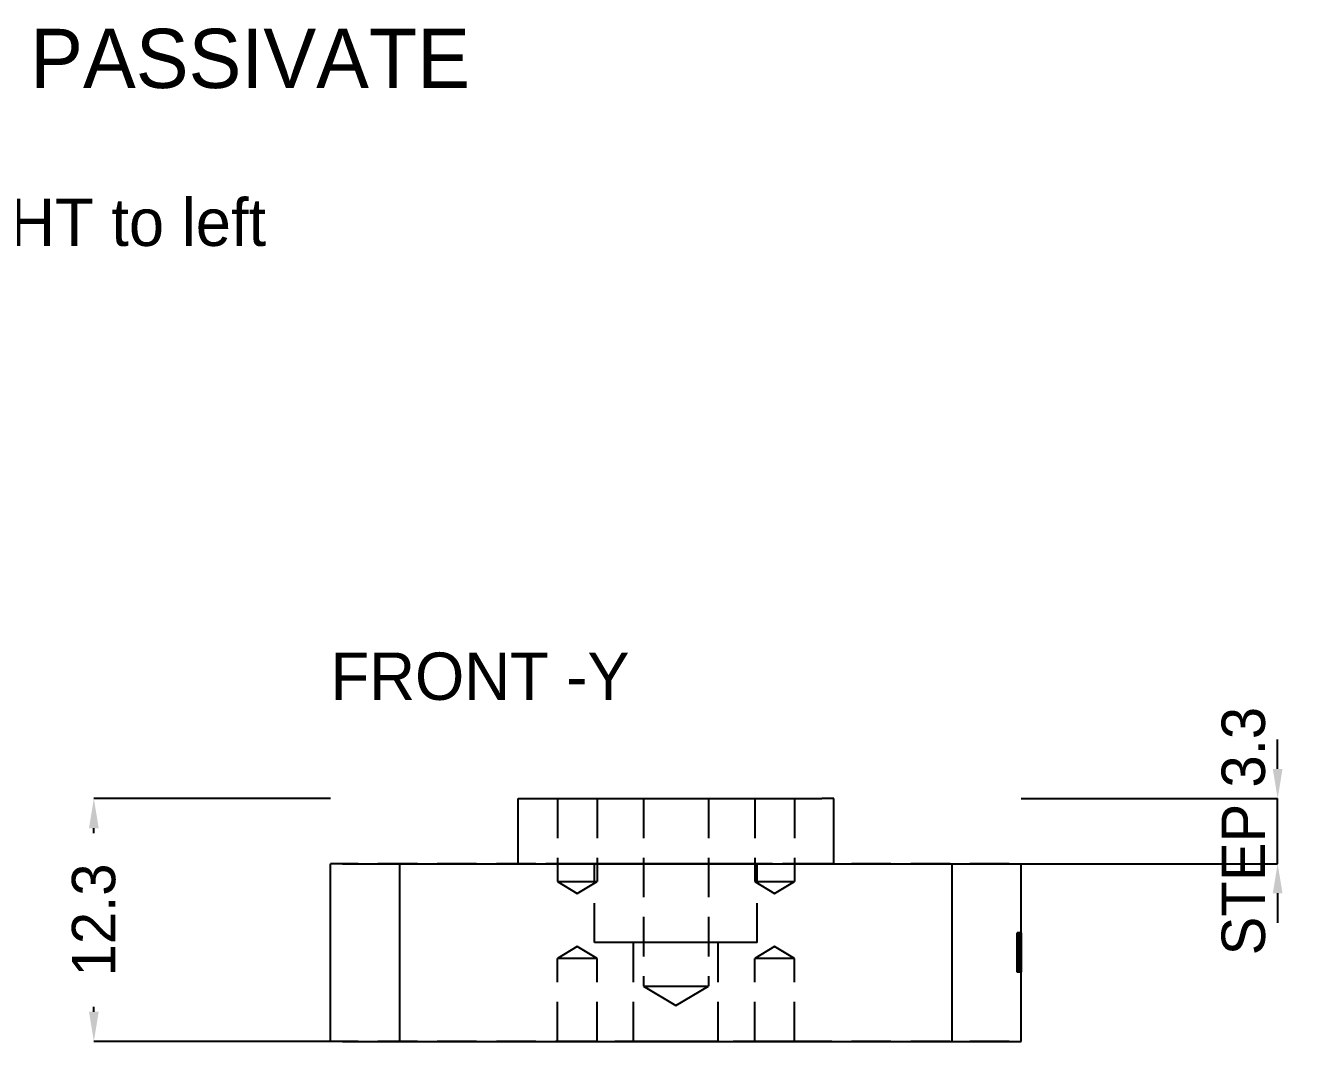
# Model space of a CAD drawing. Header units: millimetres. Extents: x -108 to 171, y -144 to 94.
# Drawn here: x -33 to 32.1, y 42.5 to 94 of the extents above; entities that cross this region are included whole.
import ezdxf

# ---------------------------------------------------------------- set-up
doc = ezdxf.new("R2010")
doc.units = ezdxf.units.MM
doc.linetypes.add('ZZHIDDEN', pattern=[3, 2, -1])
for name, color, linetype in [('DIMENSIONS', 3, 'CONTINUOUS'), ('HIDDEN', 8, 'ZZHIDDEN'), ('NOTES', 7, 'CONTINUOUS'), ('VISIBLE', 7, 'CONTINUOUS')]:
    doc.layers.add(name, color=color, linetype=linetype)
doc.dimstyles.get("Standard").update_dxf_attribs({"dimtxt": 2.5, "dimasz": 2.5, "dimexe": 1.25, "dimexo": 0.625, "dimtad": 1, "dimcen": 2.5, "dimazin": 3, "dimtfac": 1, "dimtmove": 0, "dimatfit": 3})

# ---------------------------------------------------------------- blocks, each defined once
blk = doc.blocks.new('_CLOSEDFILLED')
at = {"color": 0, "linetype": 'BYBLOCK'}
blk.add_solid([(-1, 0.164), (0, 0), (-1, -0.164)], dxfattribs=at)
blk = doc.blocks.new('*D3')
for p, q in [((-17.5, 54.8), (-29.5, 54.8)), ((-29.5, 53.05), (-29.5, 53.3)), ((-29.5, 44), (-29.5, 44.25)), ((-17.5, 42.5), (-29.5, 42.5))]:
    blk.add_line(p, q)
at = {"layer": 'Defpoints'}
for p in [(-17.5, 54.8), (-29.5, 42.5), (-17.5, 42.5)]:
    blk.add_point(p, dxfattribs=at)
at = {"layer": 'DIMENSIONS', "xscale": 1.5, "yscale": 1.5}
for p, rotation in [((-29.5, 54.8), 90), ((-29.5, 42.5), 270)]:
    blk.add_blockref('_CLOSEDFILLED', p, dxfattribs=dict(at, rotation=rotation))
at = {"layer": 'DIMENSIONS', "insert": (-29.5, 48.65), "char_height": 2.2, "attachment_point": 5, "rotation": 90}
blk.add_mtext('12.3', dxfattribs=at)
blk = doc.blocks.new('*D5')
for p, q in [((30.5, 56.3), (30.5, 57.8)), ((17.5, 54.8), (30.5, 54.8)), ((30.5, 51.5), (30.5, 54.8)), ((17.5, 51.5), (30.5, 51.5)), ((30.5, 50), (30.5, 48.5))]:
    blk.add_line(p, q)
at = {"layer": 'Defpoints'}
for p in [(17.5, 54.8), (17.5, 51.5), (30.5, 51.5)]:
    blk.add_point(p, dxfattribs=at)
at = {"layer": 'DIMENSIONS', "xscale": 1.5, "yscale": 1.5}
for p, rotation in [((30.5, 54.8), 270), ((30.5, 51.5), 90)]:
    blk.add_blockref('_CLOSEDFILLED', p, dxfattribs=dict(at, rotation=rotation))
at = {"layer": 'DIMENSIONS', "insert": (28.775, 53.15), "char_height": 2.2, "attachment_point": 5, "rotation": 90}
blk.add_mtext('STEP 3.3', dxfattribs=at)

msp = doc.modelspace()

# ---------------------------------------------------------------- linework, layer by layer
at = {"layer": 'HIDDEN'}
for p, q in [((-6.005, 54.8), (-6.005, 50.6)), ((-3.995, 54.8), (-3.995, 50.6)), ((-1.65, 54.8), (-1.65, 45.3)), ((1.65, 54.8), (1.65, 45.3)), ((3.995, 54.8), (3.995, 50.6)), ((6.005, 54.8), (6.005, 50.6)), ((16.9, 51.5), (-16.9, 51.5)), ((7.4, 51.5), (-7.4, 51.5)), ((-4.125, 47.5), (-4.125, 51.5)), ((4.125, 47.5), (4.125, 51.5)), ((-6.005, 50.6), (-5, 49.996)), ((-5, 49.996), (-3.995, 50.6)), ((3.995, 50.6), (5, 49.996)), ((5, 49.996), (6.005, 50.6)), ((-2.15, 42.5), (-2.15, 47.5)), ((2.15, 42.5), (2.15, 47.5)), ((17.3, 47.93586), (17.3, 48)), ((17.5, 48), (17.3, 48)), ((17.3, 47.99194), (17.3, 48)), ((17.3, 48), (17.3, 47.96251)), ((17.3, 47.93297), (17.3, 48)), ((17.3, 48), (17.3, 47.98854)), ((17.3, 47.96778), (17.3, 47.99194)), ((17.5, 47.99194), (17.3, 47.99194)), ((17.5, 47.98854), (17.3, 47.98854)), ((17.3, 47.98854), (17.3, 47.95414)), ((17.3, 47.9278), (17.3, 47.96778)), ((17.5, 47.96778), (17.3, 47.96778)), ((17.3, 46.0376), (17.3, 47.9653)), ((17.5, 47.9653), (17.3, 47.9653)), ((17.3, 47.9653), (17.3, 46.65358)), ((17.3, 47.9653), (17.3, 47.93431)), ((17.3, 47.9653), (17.3, 47.9307)), ((17.3, 46.9969), (17.3, 47.9653)), ((17.3, 47.9653), (17.3, 47.74551)), ((17.5, 47.96251), (17.3, 47.96251)), ((17.3, 47.96251), (17.3, 47.85003)), ((17.5, 47.95414), (17.3, 47.95414)), ((17.3, 47.95414), (17.3, 47.89682)), ((17.3, 47.74344), (17.3, 47.93586)), ((17.5, 47.93586), (17.3, 47.93586)), ((17.5, 47.93431), (17.3, 47.93431)), ((17.3, 47.93431), (17.3, 47.84136)), ((17.3, 47.73187), (17.3, 47.93297)), ((17.5, 47.93297), (17.3, 47.93297)), ((17.5, 47.9307), (17.3, 47.9307)), ((17.3, 47.9307), (17.3, 47.8269)), ((17.3, 47.87234), (17.3, 47.9278)), ((17.5, 47.9278), (17.3, 47.9278)), ((17.5, 47.89682), (17.3, 47.89682)), ((17.3, 47.89682), (17.3, 47.81657)), ((17.3, 47.60876), (17.3, 47.87234)), ((17.5, 47.87234), (17.3, 47.87234)), ((17.5, 47.85003), (17.3, 47.85003)), ((17.3, 47.85003), (17.3, 47.67527)), ((17.5, 47.84136), (17.3, 47.84136)), ((17.3, 47.84136), (17.3, 47.69128)), ((17.5, 47.8269), (17.3, 47.8269)), ((17.3, 47.8269), (17.3, 47.65369)), ((17.5, 47.81657), (17.3, 47.81657)), ((17.3, 47.81657), (17.3, 47.54183)), ((17.3, 47.74385), (17.3, 47.79343)), ((17.5, 47.79343), (17.3, 47.79343)), ((17.5, 47.78558), (17.3, 47.78558)), ((17.3, 47.78558), (17.3, 47.73508)), ((17.3, 47.7704), (17.3, 47.78558)), ((17.3, 47.75635), (17.3, 47.78062)), ((17.5, 47.78062), (17.3, 47.78062)), ((17.3, 47.78062), (17.3, 47.76999)), ((17.3, 47.72485), (17.3, 47.7704)), ((17.5, 47.7704), (17.3, 47.7704)), ((17.5, 47.76999), (17.3, 47.76999)), ((17.3, 47.76999), (17.3, 47.73807)), ((17.3, 47.68354), (17.3, 47.75635)), ((17.5, 47.75635), (17.3, 47.75635)), ((17.3, 47.7328), (17.3, 47.75088)), ((17.3, 47.75088), (17.3, 47.17001)), ((17.3, 47.72939), (17.3, 47.75088)), ((17.3, 47.75088), (17.3, 47.06672)), ((17.5, 47.75088), (17.3, 47.75088)), ((17.5, 47.74551), (17.3, 47.74551)), ((17.3, 47.74551), (17.3, 47.27329)), ((17.3, 47.59512), (17.3, 47.74385)), ((17.5, 47.74385), (17.3, 47.74385)), ((17.3, 47.42935), (17.3, 47.74344)), ((17.5, 47.74344), (17.3, 47.74344)), ((17.5, 47.73807), (17.3, 47.73807)), ((17.3, 47.73807), (17.3, 47.68447)), ((17.5, 47.73508), (17.3, 47.73508)), ((17.3, 47.73508), (17.3, 47.58356)), ((17.3, 47.67858), (17.3, 47.7328)), ((17.5, 47.7328), (17.3, 47.7328)), ((17.3, 47.41489), (17.3, 47.73187)), ((17.5, 47.73187), (17.3, 47.73187)), ((17.3, 46.0376), (17.3, 47.73022)), ((17.5, 47.73022), (17.3, 47.73022)), ((17.3, 47.73022), (17.3, 46.40818)), ((17.3, 47.66495), (17.3, 47.72939)), ((17.5, 47.72939), (17.3, 47.72939)), ((17.3, 47.64894), (17.3, 47.72485)), ((17.5, 47.72485), (17.3, 47.72485)), ((17.5, 47.69128), (17.3, 47.69128)), ((17.3, 47.69128), (17.3, 47.48895)), ((17.5, 47.68447), (17.3, 47.68447)), ((17.3, 47.68447), (17.3, 47.60876)), ((17.3, 47.57261), (17.3, 47.68354)), ((17.5, 47.68354), (17.3, 47.68354)), ((17.3, 47.5879), (17.3, 47.67858)), ((17.5, 47.67858), (17.3, 47.67858)), ((17.5, 47.67527), (17.3, 47.67527)), ((17.3, 47.67527), (17.3, 47.45011)), ((17.3, 47.55825), (17.3, 47.66495)), ((17.5, 47.66495), (17.3, 47.66495)), ((17.5, 47.65369), (17.3, 47.65369)), ((17.3, 47.65369), (17.3, 47.41004)), ((17.3, 47.54183), (17.3, 47.64894)), ((17.5, 47.64894), (17.3, 47.64894)), ((17.5, 47.60876), (17.3, 47.60876)), ((17.3, 47.59512), (17.3, 47.34724)), ((17.5, 47.59512), (17.3, 47.59512)), ((17.3, 47.46044), (17.3, 47.5879)), ((17.5, 47.5879), (17.3, 47.5879)), ((17.5, 47.58356), (17.3, 47.58356)), ((17.3, 47.58356), (17.3, 47.3365)), ((17.3, 47.43317), (17.3, 47.57261)), ((17.5, 47.57261), (17.3, 47.57261)), ((17.3, 47.41004), (17.3, 47.55825)), ((17.5, 47.55825), (17.3, 47.55825)), ((17.5, 47.54183), (17.3, 47.54183)), ((17.5, 47.48895), (17.3, 47.48895)), ((17.3, 47.48895), (17.3, 47.32989)), ((17.3, 47.33216), (17.3, 47.46044)), ((17.5, 47.46044), (17.3, 47.46044)), ((17.5, 47.93586), (17.5, 48)), ((17.5, 47.96251), (17.5, 48)), ((17.5, 48), (17.5, 47.99194)), ((17.5, 47.98854), (17.5, 48)), ((17.5, 48), (17.5, 47.93297)), ((17.5, 47.99194), (17.5, 47.96778)), ((17.5, 47.95414), (17.5, 47.98854)), ((17.5, 47.96778), (17.5, 47.9278)), ((17.5, 46.0376), (17.5, 47.9653)), ((17.5, 47.9653), (17.5, 46.65358)), ((17.5, 47.93431), (17.5, 47.9653)), ((17.5, 47.9307), (17.5, 47.9653)), ((17.5, 47.74551), (17.5, 47.9653)), ((17.5, 47.9653), (17.5, 46.9969)), ((17.5, 47.85003), (17.5, 47.96251)), ((17.5, 47.89682), (17.5, 47.95414)), ((17.5, 47.74344), (17.5, 47.93586)), ((17.5, 47.84136), (17.5, 47.93431)), ((17.5, 47.93297), (17.5, 47.73187)), ((17.5, 47.8269), (17.5, 47.9307)), ((17.5, 47.9278), (17.5, 47.87234)), ((17.5, 47.81657), (17.5, 47.89682)), ((17.5, 47.87234), (17.5, 47.60876)), ((17.5, 47.67527), (17.5, 47.85003)), ((17.5, 47.69128), (17.5, 47.84136)), ((17.5, 47.65369), (17.5, 47.8269)), ((17.5, 47.54183), (17.5, 47.81657)), ((17.5, 47.79343), (17.5, 47.74385)), ((17.5, 47.73508), (17.5, 47.78558)), ((17.5, 47.78558), (17.5, 47.7704)), ((17.5, 47.76999), (17.5, 47.78062)), ((17.5, 47.78062), (17.5, 47.75635)), ((17.5, 47.7704), (17.5, 47.72485)), ((17.5, 47.73807), (17.5, 47.76999)), ((17.5, 47.75635), (17.5, 47.68354)), ((17.5, 47.75088), (17.5, 47.7328)), ((17.5, 47.17001), (17.5, 47.75088)), ((17.5, 47.75088), (17.5, 47.72939)), ((17.5, 47.06672), (17.5, 47.75088)), ((17.5, 47.27329), (17.5, 47.74551)), ((17.5, 47.74385), (17.5, 47.59512)), ((17.5, 47.42935), (17.5, 47.74344)), ((17.5, 47.68447), (17.5, 47.73807)), ((17.5, 47.58356), (17.5, 47.73508)), ((17.5, 47.7328), (17.5, 47.67858)), ((17.5, 47.73187), (17.5, 47.41489)), ((17.5, 47.73022), (17.5, 46.0376)), ((17.5, 47.73022), (17.5, 46.40818)), ((17.5, 47.72939), (17.5, 47.66495)), ((17.5, 47.72485), (17.5, 47.64894)), ((17.5, 47.48895), (17.5, 47.69128)), ((17.5, 47.60876), (17.5, 47.68447)), ((17.5, 47.68354), (17.5, 47.57261)), ((17.5, 47.67858), (17.5, 47.5879)), ((17.5, 47.45011), (17.5, 47.67527)), ((17.5, 47.66495), (17.5, 47.55825)), ((17.5, 47.41004), (17.5, 47.65369)), ((17.5, 47.64894), (17.5, 47.54183)), ((17.5, 47.34724), (17.5, 47.59512)), ((17.5, 47.5879), (17.5, 47.46044)), ((17.5, 47.3365), (17.5, 47.58356)), ((17.5, 47.57261), (17.5, 47.43317)), ((17.5, 47.55825), (17.5, 47.41004)), ((17.5, 47.32989), (17.5, 47.48895)), ((17.5, 47.46044), (17.5, 47.33216)), ((-5, 47.304), (-6.005, 46.7)), ((-3.995, 46.7), (-5, 47.304)), ((5, 47.304), (3.995, 46.7)), ((6.005, 46.7), (5, 47.304)), ((17.5, 47.45011), (17.3, 47.45011)), ((17.3, 47.45011), (17.3, 47.33423)), ((17.3, 47.33815), (17.3, 47.43317)), ((17.5, 47.43317), (17.3, 47.43317)), ((17.5, 47.42935), (17.3, 47.42935)), ((17.3, 47.42935), (17.3, 46.99938)), ((17.3, 46.99938), (17.3, 47.41489)), ((17.5, 47.41489), (17.3, 47.41489)), ((17.5, 47.41004), (17.3, 47.41004)), ((17.3, 47.41004), (17.3, 47.24334)), ((17.3, 47.26152), (17.3, 47.41004)), ((17.3, 47.34724), (17.3, 46.99938)), ((17.5, 47.34724), (17.3, 47.34724)), ((17.3, 47.24148), (17.3, 47.33815)), ((17.5, 47.33815), (17.3, 47.33815)), ((17.5, 47.3365), (17.3, 47.3365)), ((17.3, 47.3365), (17.3, 46.99938)), ((17.5, 47.33423), (17.3, 47.33423)), ((17.3, 47.33423), (17.3, 47.22454)), ((17.3, 47.24148), (17.3, 47.33216)), ((17.5, 47.33216), (17.3, 47.33216)), ((17.5, 47.32989), (17.3, 47.32989)), ((17.3, 47.32989), (17.3, 47.20719)), ((17.3, 47.30934), (17.3, 47.31171)), ((17.5, 47.31171), (17.3, 47.31171)), ((17.3, 47.31171), (17.3, 47.26751)), ((17.3, 47.30221), (17.3, 47.30934)), ((17.5, 47.30934), (17.3, 47.30934)), ((17.3, 47.29023), (17.3, 47.30221)), ((17.5, 47.30221), (17.3, 47.30221)), ((17.3, 47.27329), (17.3, 47.29023)), ((17.5, 47.29023), (17.3, 47.29023)), ((17.5, 47.27329), (17.3, 47.27329)), ((17.5, 47.26751), (17.3, 47.26751)), ((17.3, 47.26751), (17.3, 47.13489)), ((17.3, 47.15389), (17.3, 47.26152)), ((17.5, 47.26152), (17.3, 47.26152)), ((17.5, 47.24334), (17.3, 47.24334)), ((17.3, 47.24334), (17.3, 47.10762)), ((17.3, 47.13324), (17.3, 47.24148)), ((17.5, 47.24148), (17.3, 47.24148)), ((17.3, 47.18787), (17.3, 47.24148)), ((17.5, 47.22454), (17.3, 47.22454)), ((17.3, 47.22454), (17.3, 47.10876)), ((17.5, 47.20719), (17.3, 47.20719)), ((17.3, 47.20719), (17.3, 47.12239)), ((17.3, 47.17001), (17.3, 47.18787)), ((17.5, 47.18787), (17.3, 47.18787)), ((17.5, 47.17001), (17.3, 47.17001)), ((17.3, 47.08851), (17.3, 47.15389)), ((17.5, 47.15389), (17.3, 47.15389)), ((17.5, 47.13489), (17.3, 47.13489)), ((17.3, 47.13489), (17.3, 46.92677)), ((17.3, 47.00351), (17.3, 47.13324)), ((17.5, 47.13324), (17.3, 47.13324)), ((17.5, 47.12239), (17.3, 47.12239)), ((17.3, 47.12239), (17.3, 47.07705)), ((17.5, 47.10876), (17.3, 47.10876)), ((17.3, 47.10876), (17.3, 46.97377)), ((17.5, 47.10762), (17.3, 47.10762)), ((17.3, 47.10762), (17.3, 47.0062)), ((17.3, 47.0629), (17.3, 47.09234)), ((17.5, 47.09234), (17.3, 47.09234)), ((17.3, 47.09234), (17.3, 47.08655)), ((17.3, 47.06672), (17.3, 47.08851)), ((17.5, 47.08851), (17.3, 47.08851)), ((17.5, 47.08655), (17.3, 47.08655)), ((17.3, 47.08655), (17.3, 47.0692)), ((17.5, 47.07705), (17.3, 47.07705)), ((17.3, 47.07705), (17.3, 47.01322)), ((17.5, 47.0692), (17.3, 47.0692)), ((17.3, 47.0692), (17.3, 47.03956)), ((17.5, 47.06672), (17.3, 47.06672)), ((17.3, 46.97459), (17.3, 47.0629)), ((17.5, 47.0629), (17.3, 47.0629)), ((17.5, 47.03956), (17.3, 47.03956)), ((17.3, 47.03956), (17.3, 46.9969)), ((17.5, 47.01322), (17.3, 47.01322)), ((17.3, 47.01322), (17.3, 46.90436)), ((17.5, 47.0062), (17.3, 47.0062)), ((17.3, 47.0062), (17.3, 46.94154)), ((17.3, 46.88236), (17.3, 47.00351)), ((17.5, 47.00351), (17.3, 47.00351)), ((17.5, 46.99938), (17.3, 46.99938)), ((17.3, 46.99938), (17.3, 46.57023)), ((17.3, 46.99938), (17.3, 46.66319)), ((17.3, 46.58469), (17.3, 46.99938)), ((17.3, 46.99938), (17.3, 46.65265)), ((17.5, 46.9969), (17.3, 46.9969)), ((17.3, 46.83629), (17.3, 46.97459)), ((17.5, 46.97459), (17.3, 46.97459)), ((17.5, 46.97377), (17.3, 46.97377)), ((17.3, 46.97377), (17.3, 46.90085)), ((17.3, 46.93658), (17.3, 46.95807)), ((17.3, 46.95807), (17.3, 46.25201)), ((17.5, 46.95807), (17.3, 46.95807)), ((17.5, 46.94154), (17.3, 46.94154)), ((17.3, 46.94154), (17.3, 46.89692)), ((17.3, 46.87213), (17.3, 46.93658)), ((17.5, 46.93658), (17.3, 46.93658)), ((17.5, 46.92677), (17.3, 46.92677)), ((17.3, 46.92677), (17.3, 46.65606)), ((17.5, 46.90436), (17.3, 46.90436)), ((17.3, 46.90436), (17.3, 46.75707)), ((17.5, 46.90085), (17.3, 46.90085)), ((17.3, 46.90085), (17.3, 46.75728)), ((17.5, 46.89692), (17.3, 46.89692)), ((17.3, 46.89692), (17.3, 46.82008)), ((17.3, 46.66928), (17.3, 46.88236)), ((17.5, 46.88236), (17.3, 46.88236)), ((17.3, 46.76276), (17.3, 46.87213)), ((17.5, 46.87213), (17.3, 46.87213)), ((17.3, 46.65606), (17.3, 46.86759)), ((17.5, 46.86759), (17.3, 46.86759)), ((17.3, 46.8365), (17.3, 46.8523)), ((17.5, 46.8523), (17.3, 46.8523)), ((17.3, 46.8523), (17.3, 46.0376)), ((17.3, 46.78909), (17.3, 46.8365)), ((17.5, 46.8365), (17.3, 46.8365)), ((17.3, 46.65606), (17.3, 46.83629)), ((17.5, 46.83629), (17.3, 46.83629)), ((17.5, 46.82008), (17.3, 46.82008)), ((17.3, 46.82008), (17.3, 46.70967)), ((17.5, 47.33423), (17.5, 47.45011)), ((17.5, 47.43317), (17.5, 47.33815)), ((17.5, 46.99938), (17.5, 47.42935)), ((17.5, 47.41489), (17.5, 46.99938)), ((17.5, 47.24334), (17.5, 47.41004)), ((17.5, 47.41004), (17.5, 47.26152)), ((17.5, 46.99938), (17.5, 47.34724)), ((17.5, 47.33815), (17.5, 47.24148)), ((17.5, 46.99938), (17.5, 47.3365)), ((17.5, 47.22454), (17.5, 47.33423)), ((17.5, 47.33216), (17.5, 47.24148)), ((17.5, 47.20719), (17.5, 47.32989)), ((17.5, 47.26751), (17.5, 47.31171)), ((17.5, 47.31171), (17.5, 47.30934)), ((17.5, 47.30934), (17.5, 47.30221)), ((17.5, 47.30221), (17.5, 47.29023)), ((17.5, 47.29023), (17.5, 47.27329)), ((17.5, 47.13489), (17.5, 47.26751)), ((17.5, 47.26152), (17.5, 47.15389)), ((17.5, 47.10762), (17.5, 47.24334)), ((17.5, 47.24148), (17.5, 47.13324)), ((17.5, 47.24148), (17.5, 47.18787)), ((17.5, 47.10876), (17.5, 47.22454)), ((17.5, 47.12239), (17.5, 47.20719)), ((17.5, 47.18787), (17.5, 47.17001)), ((17.5, 47.15389), (17.5, 47.08851)), ((17.5, 46.92677), (17.5, 47.13489)), ((17.5, 47.13324), (17.5, 47.00351)), ((17.5, 47.07705), (17.5, 47.12239)), ((17.5, 46.97377), (17.5, 47.10876)), ((17.5, 47.0062), (17.5, 47.10762)), ((17.5, 47.08655), (17.5, 47.09234)), ((17.5, 47.09234), (17.5, 47.0629)), ((17.5, 47.08851), (17.5, 47.06672)), ((17.5, 47.0692), (17.5, 47.08655)), ((17.5, 47.01322), (17.5, 47.07705)), ((17.5, 47.03956), (17.5, 47.0692)), ((17.5, 47.0629), (17.5, 46.97459)), ((17.5, 46.9969), (17.5, 47.03956)), ((17.5, 46.90436), (17.5, 47.01322)), ((17.5, 46.94154), (17.5, 47.0062)), ((17.5, 47.00351), (17.5, 46.88236)), ((17.5, 46.99938), (17.5, 46.57023)), ((17.5, 46.99938), (17.5, 46.58469)), ((17.5, 46.66319), (17.5, 46.99938)), ((17.5, 46.65265), (17.5, 46.99938)), ((17.5, 46.97459), (17.5, 46.83629)), ((17.5, 46.90085), (17.5, 46.97377)), ((17.5, 46.95807), (17.5, 46.93658)), ((17.5, 46.25201), (17.5, 46.95807)), ((17.5, 46.89692), (17.5, 46.94154)), ((17.5, 46.93658), (17.5, 46.87213)), ((17.5, 46.65606), (17.5, 46.92677)), ((17.5, 46.75707), (17.5, 46.90436)), ((17.5, 46.75728), (17.5, 46.90085)), ((17.5, 46.82008), (17.5, 46.89692)), ((17.5, 46.88236), (17.5, 46.66928)), ((17.5, 46.87213), (17.5, 46.76276)), ((17.5, 46.86759), (17.5, 46.65606)), ((17.5, 46.0376), (17.5, 46.8523)), ((17.5, 46.8523), (17.5, 46.8365)), ((17.5, 46.8365), (17.5, 46.78909)), ((17.5, 46.83629), (17.5, 46.65606)), ((17.5, 46.70967), (17.5, 46.82008)), ((-6.005, 42.5), (-6.005, 46.7)), ((-3.995, 42.5), (-3.995, 46.7)), ((3.995, 42.5), (3.995, 46.7)), ((6.005, 42.5), (6.005, 46.7)), ((17.3, 46.69325), (17.3, 46.78909)), ((17.5, 46.78909), (17.3, 46.78909)), ((17.3, 46.60566), (17.3, 46.76276)), ((17.5, 46.76276), (17.3, 46.76276)), ((17.3, 46.75728), (17.3, 46.54276)), ((17.5, 46.75707), (17.3, 46.75707)), ((17.3, 46.75707), (17.3, 46.57715)), ((17.5, 46.70967), (17.3, 46.70967)), ((17.3, 46.70967), (17.3, 46.56435)), ((17.3, 46.53212), (17.3, 46.69325)), ((17.5, 46.69325), (17.3, 46.69325)), ((17.3, 46.43689), (17.3, 46.66928)), ((17.5, 46.66319), (17.3, 46.66319)), ((17.3, 46.66319), (17.3, 46.41644)), ((17.5, 46.65606), (17.3, 46.65606)), ((17.3, 46.65606), (17.3, 46.37957)), ((17.3, 46.47552), (17.3, 46.65606)), ((17.5, 46.65358), (17.3, 46.65358)), ((17.3, 46.65265), (17.3, 46.40488)), ((17.5, 46.65265), (17.3, 46.65265)), ((17.3, 46.44939), (17.3, 46.60566)), ((17.5, 46.60566), (17.3, 46.60566)), ((17.3, 46.26771), (17.3, 46.58469)), ((17.5, 46.58469), (17.3, 46.58469)), ((17.5, 46.57715), (17.3, 46.57715)), ((17.3, 46.57715), (17.3, 46.34828)), ((17.5, 46.57023), (17.3, 46.57023)), ((17.3, 46.57023), (17.3, 46.25615)), ((17.5, 46.56435), (17.3, 46.56435)), ((17.3, 46.56435), (17.3, 46.0376)), ((17.3, 46.54276), (17.3, 46.25697)), ((17.3, 46.0376), (17.3, 46.53212)), ((17.5, 46.53212), (17.3, 46.53212)), ((17.3, 46.33712), (17.3, 46.47552)), ((17.5, 46.47552), (17.3, 46.47552)), ((17.3, 46.35137), (17.3, 46.45858)), ((17.5, 46.45858), (17.3, 46.45858)), ((17.3, 46.45858), (17.3, 46.18591)), ((17.3, 46.33919), (17.3, 46.44939)), ((17.5, 46.44939), (17.3, 46.44939)), ((17.3, 46.25697), (17.3, 46.43689)), ((17.5, 46.41644), (17.3, 46.41644)), ((17.3, 46.41644), (17.3, 46.26492)), ((17.5, 46.40818), (17.3, 46.40818)), ((17.3, 46.40488), (17.3, 46.25615)), ((17.5, 46.40488), (17.3, 46.40488)), ((17.5, 46.37957), (17.3, 46.37957)), ((17.3, 46.37957), (17.3, 46.17228)), ((17.3, 46.27515), (17.3, 46.35137)), ((17.5, 46.35137), (17.3, 46.35137)), ((17.5, 46.34828), (17.3, 46.34828)), ((17.3, 46.34828), (17.3, 46.17806)), ((17.3, 46.08263), (17.3, 46.34497)), ((17.5, 46.34497), (17.3, 46.34497)), ((17.3, 46.34497), (17.3, 46.28982)), ((17.3, 46.27381), (17.3, 46.33919)), ((17.5, 46.33919), (17.3, 46.33919)), ((17.3, 46.24912), (17.3, 46.33712)), ((17.5, 46.33712), (17.3, 46.33712)), ((17.5, 46.28982), (17.3, 46.28982)), ((17.3, 46.28982), (17.3, 46.25077)), ((17.3, 46.2296), (17.3, 46.27515)), ((17.5, 46.27515), (17.3, 46.27515)), ((17.3, 46.25201), (17.3, 46.27381)), ((17.5, 46.27381), (17.3, 46.27381)), ((17.3, 46.06693), (17.3, 46.26771)), ((17.5, 46.26771), (17.3, 46.26771)), ((17.5, 46.26492), (17.3, 46.26492)), ((17.3, 46.26492), (17.3, 46.21442)), ((17.5, 46.25697), (17.3, 46.25697)), ((17.3, 46.25697), (17.3, 46.0376)), ((17.5, 46.25615), (17.3, 46.25615)), ((17.3, 46.25615), (17.3, 46.06404)), ((17.3, 46.25615), (17.3, 46.20657)), ((17.5, 46.25201), (17.3, 46.25201)), ((17.5, 46.25077), (17.3, 46.25077)), ((17.3, 46.25077), (17.3, 46.22754)), ((17.3, 46.21979), (17.3, 46.24912)), ((17.5, 46.24912), (17.3, 46.24912)), ((17.3, 46.21442), (17.3, 46.2296)), ((17.5, 46.2296), (17.3, 46.2296)), ((17.5, 46.22754), (17.3, 46.22754)), ((17.3, 46.22754), (17.3, 46.21979)), ((17.5, 46.21979), (17.3, 46.21979)), ((17.5, 46.21442), (17.3, 46.21442)), ((17.5, 46.20657), (17.3, 46.20657)), ((17.5, 46.18591), (17.3, 46.18591)), ((17.3, 46.18591), (17.3, 46.10452)), ((17.5, 46.17806), (17.3, 46.17806)), ((17.3, 46.17806), (17.3, 46.07271)), ((17.5, 46.17228), (17.3, 46.17228)), ((17.3, 46.17228), (17.3, 46.04307)), ((17.5, 46.78909), (17.5, 46.69325)), ((17.5, 46.76276), (17.5, 46.60566)), ((17.5, 46.54276), (17.5, 46.75728)), ((17.5, 46.57715), (17.5, 46.75707)), ((17.5, 46.56435), (17.5, 46.70967)), ((17.5, 46.69325), (17.5, 46.53212)), ((17.5, 46.66928), (17.5, 46.43689)), ((17.5, 46.41644), (17.5, 46.66319)), ((17.5, 46.65606), (17.5, 46.47552)), ((17.5, 46.37957), (17.5, 46.65606)), ((17.5, 46.40488), (17.5, 46.65265)), ((17.5, 46.60566), (17.5, 46.44939)), ((17.5, 46.58469), (17.5, 46.26771)), ((17.5, 46.34828), (17.5, 46.57715)), ((17.5, 46.57023), (17.5, 46.25615)), ((17.5, 46.0376), (17.5, 46.56435)), ((17.5, 46.25697), (17.5, 46.54276)), ((17.5, 46.53212), (17.5, 46.0376)), ((17.5, 46.47552), (17.5, 46.33712)), ((17.5, 46.18591), (17.5, 46.45858)), ((17.5, 46.45858), (17.5, 46.35137)), ((17.5, 46.44939), (17.5, 46.33919)), ((17.5, 46.43689), (17.5, 46.25697)), ((17.5, 46.26492), (17.5, 46.41644)), ((17.5, 46.25615), (17.5, 46.40488)), ((17.5, 46.17228), (17.5, 46.37957)), ((17.5, 46.35137), (17.5, 46.27515)), ((17.5, 46.17806), (17.5, 46.34828)), ((17.5, 46.28982), (17.5, 46.34497)), ((17.5, 46.34497), (17.5, 46.08263)), ((17.5, 46.33919), (17.5, 46.27381)), ((17.5, 46.33712), (17.5, 46.24912)), ((17.5, 46.25077), (17.5, 46.28982)), ((17.5, 46.27515), (17.5, 46.2296)), ((17.5, 46.27381), (17.5, 46.25201)), ((17.5, 46.26771), (17.5, 46.06693)), ((17.5, 46.21442), (17.5, 46.26492)), ((17.5, 46.0376), (17.5, 46.25697)), ((17.5, 46.25615), (17.5, 46.06404)), ((17.5, 46.20657), (17.5, 46.25615)), ((17.5, 46.22754), (17.5, 46.25077)), ((17.5, 46.24912), (17.5, 46.21979)), ((17.5, 46.2296), (17.5, 46.21442)), ((17.5, 46.21979), (17.5, 46.22754)), ((17.5, 46.10452), (17.5, 46.18591)), ((17.5, 46.07271), (17.5, 46.17806)), ((17.5, 46.04307), (17.5, 46.17228)), ((17.5, 46.10452), (17.3, 46.10452)), ((17.3, 46.10452), (17.3, 46.04627)), ((17.3, 46.04648), (17.3, 46.08263)), ((17.5, 46.08263), (17.3, 46.08263)), ((17.5, 46.07271), (17.3, 46.07271)), ((17.3, 46.07271), (17.3, 46.0376)), ((17.3, 46), (17.3, 46.06693)), ((17.5, 46.06693), (17.3, 46.06693)), ((17.5, 46.06404), (17.3, 46.06404)), ((17.3, 46.06404), (17.3, 46)), ((17.3, 46.02066), (17.3, 46.04648)), ((17.5, 46.04648), (17.3, 46.04648)), ((17.5, 46.04627), (17.3, 46.04627)), ((17.3, 46.04627), (17.3, 46.01157)), ((17.5, 46.04307), (17.3, 46.04307)), ((17.3, 46.04307), (17.3, 46)), ((17.5, 46.0376), (17.3, 46.0376)), ((17.3, 46.00516), (17.3, 46.02066)), ((17.5, 46.02066), (17.3, 46.02066)), ((17.5, 46.01157), (17.3, 46.01157)), ((17.3, 46.01157), (17.3, 46)), ((17.3, 46), (17.3, 46.00516)), ((17.5, 46.00516), (17.3, 46.00516)), ((17.5, 46), (17.3, 46)), ((17.5, 46.04627), (17.5, 46.10452)), ((17.5, 46.08263), (17.5, 46.04648)), ((17.5, 46.0376), (17.5, 46.07271)), ((17.5, 46.06693), (17.5, 46)), ((17.5, 46.06404), (17.5, 46)), ((17.5, 46.04648), (17.5, 46.02066)), ((17.5, 46.01157), (17.5, 46.04627)), ((17.5, 46), (17.5, 46.04307)), ((17.5, 46.02066), (17.5, 46.00516)), ((17.5, 46), (17.5, 46.01157)), ((17.5, 46.00516), (17.5, 46)), ((-1.65, 45.3), (0, 44.308)), ((0, 44.308), (1.65, 45.3)), ((16.9, 42.5), (-16.9, 42.5))]:
    msp.add_line(p, q, dxfattribs=at)
for points in [[(-6.005, 54.8), (-5.9798, 54.8), (-5.90547, 54.8), (-5.78574, 54.8), (-5.62661, 54.8), (-5.43605, 54.8), (-5.22363, 54.8), (-5, 54.8), (-4.77637, 54.8), (-4.56395, 54.8), (-4.37339, 54.8), (-4.21426, 54.8), (-4.09453, 54.8), (-4.0202, 54.8), (-3.995, 54.8)], [(-1.65, 54.8), (-1.60863, 54.8), (-1.4866, 54.8), (-1.29002, 54.8), (-1.02876, 54.8), (-0.71591, 54.8), (-0.36716, 54.8), (0, 54.8), (0.36716, 54.8), (0.71591, 54.8), (1.02876, 54.8), (1.29002, 54.8), (1.4866, 54.8), (1.60863, 54.8), (1.65, 54.8)], [(3.995, 54.8), (4.0202, 54.8), (4.09453, 54.8), (4.21426, 54.8), (4.37339, 54.8), (4.56395, 54.8), (4.77637, 54.8), (5, 54.8), (5.22363, 54.8), (5.43605, 54.8), (5.62661, 54.8), (5.78574, 54.8), (5.90547, 54.8), (5.9798, 54.8), (6.005, 54.8)], [(-8, 51.5), (-7.99623, 51.5), (-7.98496, 51.5), (-7.96633, 51.5), (-7.94058, 51.5), (-7.90803, 51.5), (-7.8691, 51.5), (-7.82426, 51.5), (-7.77409, 51.5), (-7.71922, 51.5), (-7.66033, 51.5), (-7.59817, 51.5), (-7.53351, 51.5), (-7.46718, 51.5), (-7.4, 51.5)], [(4.125, 51.5), (4.02158, 51.5), (3.7165, 51.5), (3.22505, 51.5), (2.5719, 51.5), (1.78977, 51.5), (0.9179, 51.5), (0, 51.5), (-0.9179, 51.5), (-1.78977, 51.5), (-2.5719, 51.5), (-3.22505, 51.5), (-3.7165, 51.5), (-4.02158, 51.5), (-4.125, 51.5)], [(8, 51.5), (7.99623, 51.5), (7.98496, 51.5), (7.96633, 51.5), (7.94058, 51.5), (7.90803, 51.5), (7.8691, 51.5), (7.82426, 51.5), (7.77409, 51.5), (7.71922, 51.5), (7.66033, 51.5), (7.59817, 51.5), (7.53351, 51.5), (7.46718, 51.5), (7.4, 51.5)], [(-6.005, 50.6), (-5.9798, 50.6), (-5.90547, 50.6), (-5.78574, 50.6), (-5.62661, 50.6), (-5.43605, 50.6), (-5.22363, 50.6), (-5, 50.6), (-4.77637, 50.6), (-4.56395, 50.6), (-4.37339, 50.6), (-4.21426, 50.6), (-4.09453, 50.6), (-4.0202, 50.6), (-3.995, 50.6)], [(3.995, 50.6), (4.0202, 50.6), (4.09453, 50.6), (4.21426, 50.6), (4.37339, 50.6), (4.56395, 50.6), (4.77637, 50.6), (5, 50.6), (5.22363, 50.6), (5.43605, 50.6), (5.62661, 50.6), (5.78574, 50.6), (5.90547, 50.6), (5.9798, 50.6), (6.005, 50.6)], [(4.125, 47.5), (4.02158, 47.5), (3.7165, 47.5), (3.22505, 47.5), (2.5719, 47.5), (1.78977, 47.5), (0.9179, 47.5), (0, 47.5), (-0.9179, 47.5), (-1.78977, 47.5), (-2.5719, 47.5), (-3.22505, 47.5), (-3.7165, 47.5), (-4.02158, 47.5), (-4.125, 47.5)], [(2.15, 47.5), (2.0961, 47.5), (1.93708, 47.5), (1.68094, 47.5), (1.3405, 47.5), (0.93285, 47.5), (0.47842, 47.5), (0, 47.5), (-0.47842, 47.5), (-0.93285, 47.5), (-1.3405, 47.5), (-1.68094, 47.5), (-1.93708, 47.5), (-2.0961, 47.5), (-2.15, 47.5)], [(-3.995, 46.7), (-4.0202, 46.7), (-4.09453, 46.7), (-4.21426, 46.7), (-4.37339, 46.7), (-4.56395, 46.7), (-4.77637, 46.7), (-5, 46.7), (-5.22363, 46.7), (-5.43605, 46.7), (-5.62661, 46.7), (-5.78574, 46.7), (-5.90547, 46.7), (-5.9798, 46.7), (-6.005, 46.7)], [(6.005, 46.7), (5.9798, 46.7), (5.90547, 46.7), (5.78574, 46.7), (5.62661, 46.7), (5.43605, 46.7), (5.22363, 46.7), (5, 46.7), (4.77637, 46.7), (4.56395, 46.7), (4.37339, 46.7), (4.21426, 46.7), (4.09453, 46.7), (4.0202, 46.7), (3.995, 46.7)], [(-1.65, 45.3), (-1.60863, 45.3), (-1.4866, 45.3), (-1.29002, 45.3), (-1.02876, 45.3), (-0.71591, 45.3), (-0.36716, 45.3), (0, 45.3), (0.36716, 45.3), (0.71591, 45.3), (1.02876, 45.3), (1.29002, 45.3), (1.4866, 45.3), (1.60863, 45.3), (1.65, 45.3)], [(-3.995, 42.5), (-4.0202, 42.5), (-4.09453, 42.5), (-4.21426, 42.5), (-4.37339, 42.5), (-4.56395, 42.5), (-4.77637, 42.5), (-5, 42.5), (-5.22363, 42.5), (-5.43605, 42.5), (-5.62661, 42.5), (-5.78574, 42.5), (-5.90547, 42.5), (-5.9798, 42.5), (-6.005, 42.5)], [(2.15, 42.5), (2.0961, 42.5), (1.93708, 42.5), (1.68094, 42.5), (1.3405, 42.5), (0.93285, 42.5), (0.47842, 42.5), (0, 42.5), (-0.47842, 42.5), (-0.93285, 42.5), (-1.3405, 42.5), (-1.68094, 42.5), (-1.93708, 42.5), (-2.0961, 42.5), (-2.15, 42.5)], [(6.005, 42.5), (5.9798, 42.5), (5.90547, 42.5), (5.78574, 42.5), (5.62661, 42.5), (5.43605, 42.5), (5.22363, 42.5), (5, 42.5), (4.77637, 42.5), (4.56395, 42.5), (4.37339, 42.5), (4.21426, 42.5), (4.09453, 42.5), (4.0202, 42.5), (3.995, 42.5)]]:
    msp.add_lwpolyline(points, dxfattribs=at)
at = {"layer": 'VISIBLE'}
for p, q in [((-8, 51.5), (-8, 54.8)), ((-7.4, 54.8), (7.4, 54.8)), ((8, 51.5), (8, 54.8)), ((-17.5, 42.5), (-17.5, 51.5)), ((-16.9, 51.5), (-14.6, 51.5)), ((-14, 42.5), (-14, 51.5)), ((-13.4, 51.5), (13.4, 51.5)), ((14, 42.5), (14, 51.5)), ((14.6, 51.5), (16.9, 51.5)), ((17.5, 42.5), (17.5, 51.5)), ((-16.9, 42.5), (-14.6, 42.5)), ((-13.4, 42.5), (13.4, 42.5)), ((14.6, 42.5), (16.9, 42.5))]:
    msp.add_line(p, q, dxfattribs=at)
for points in [[(-8, 54.8), (-7.99623, 54.8), (-7.98496, 54.8), (-7.96633, 54.8), (-7.94058, 54.8), (-7.90803, 54.8), (-7.8691, 54.8), (-7.82426, 54.8), (-7.77409, 54.8), (-7.71922, 54.8), (-7.66033, 54.8), (-7.59817, 54.8), (-7.53351, 54.8), (-7.46718, 54.8), (-7.4, 54.8)], [(8, 54.8), (7.99623, 54.8), (7.98496, 54.8), (7.96633, 54.8), (7.94058, 54.8), (7.90803, 54.8), (7.8691, 54.8), (7.82426, 54.8), (7.77409, 54.8), (7.71922, 54.8), (7.66033, 54.8), (7.59817, 54.8), (7.53351, 54.8), (7.46718, 54.8), (7.4, 54.8)], [(-16.9, 51.5), (-16.96718, 51.5), (-17.03351, 51.5), (-17.09817, 51.5), (-17.16033, 51.5), (-17.21922, 51.5), (-17.27409, 51.5), (-17.32426, 51.5), (-17.3691, 51.5), (-17.40803, 51.5), (-17.44058, 51.5), (-17.46633, 51.5), (-17.48496, 51.5), (-17.49623, 51.5), (-17.5, 51.5)], [(-14.6, 51.5), (-14.53282, 51.5), (-14.46649, 51.5), (-14.40183, 51.5), (-14.33967, 51.5), (-14.28078, 51.5), (-14.22591, 51.5), (-14.17574, 51.5), (-14.1309, 51.5), (-14.09197, 51.5), (-14.05942, 51.5), (-14.03367, 51.5), (-14.01504, 51.5), (-14.00377, 51.5), (-14, 51.5)], [(-14, 51.5), (-13.99623, 51.5), (-13.98496, 51.5), (-13.96633, 51.5), (-13.94058, 51.5), (-13.90803, 51.5), (-13.8691, 51.5), (-13.82426, 51.5), (-13.77409, 51.5), (-13.71922, 51.5), (-13.66033, 51.5), (-13.59817, 51.5), (-13.53351, 51.5), (-13.46718, 51.5), (-13.4, 51.5)], [(13.4, 51.5), (13.46718, 51.5), (13.53351, 51.5), (13.59817, 51.5), (13.66033, 51.5), (13.71922, 51.5), (13.77409, 51.5), (13.82426, 51.5), (13.8691, 51.5), (13.90803, 51.5), (13.94058, 51.5), (13.96633, 51.5), (13.98496, 51.5), (13.99623, 51.5), (14, 51.5)], [(14, 51.5), (14.00377, 51.5), (14.01504, 51.5), (14.03367, 51.5), (14.05942, 51.5), (14.09197, 51.5), (14.1309, 51.5), (14.17574, 51.5), (14.22591, 51.5), (14.28078, 51.5), (14.33967, 51.5), (14.40183, 51.5), (14.46649, 51.5), (14.53282, 51.5), (14.6, 51.5)], [(16.9, 51.5), (16.96718, 51.5), (17.03351, 51.5), (17.09817, 51.5), (17.16033, 51.5), (17.21922, 51.5), (17.27409, 51.5), (17.32426, 51.5), (17.3691, 51.5), (17.40803, 51.5), (17.44058, 51.5), (17.46633, 51.5), (17.48496, 51.5), (17.49623, 51.5), (17.5, 51.5)], [(-16.9, 42.5), (-16.96718, 42.5), (-17.03351, 42.5), (-17.09817, 42.5), (-17.16033, 42.5), (-17.21922, 42.5), (-17.27409, 42.5), (-17.32426, 42.5), (-17.3691, 42.5), (-17.40803, 42.5), (-17.44058, 42.5), (-17.46633, 42.5), (-17.48496, 42.5), (-17.49623, 42.5), (-17.5, 42.5)], [(-14.6, 42.5), (-14.53282, 42.5), (-14.46649, 42.5), (-14.40183, 42.5), (-14.33967, 42.5), (-14.28078, 42.5), (-14.22591, 42.5), (-14.17574, 42.5), (-14.1309, 42.5), (-14.09197, 42.5), (-14.05942, 42.5), (-14.03367, 42.5), (-14.01504, 42.5), (-14.00377, 42.5), (-14, 42.5)], [(-14, 42.5), (-13.99623, 42.5), (-13.98496, 42.5), (-13.96633, 42.5), (-13.94058, 42.5), (-13.90803, 42.5), (-13.8691, 42.5), (-13.82426, 42.5), (-13.77409, 42.5), (-13.71922, 42.5), (-13.66033, 42.5), (-13.59817, 42.5), (-13.53351, 42.5), (-13.46718, 42.5), (-13.4, 42.5)], [(13.4, 42.5), (13.46718, 42.5), (13.53351, 42.5), (13.59817, 42.5), (13.66033, 42.5), (13.71922, 42.5), (13.77409, 42.5), (13.82426, 42.5), (13.8691, 42.5), (13.90803, 42.5), (13.94058, 42.5), (13.96633, 42.5), (13.98496, 42.5), (13.99623, 42.5), (14, 42.5)], [(14, 42.5), (14.00377, 42.5), (14.01504, 42.5), (14.03367, 42.5), (14.05942, 42.5), (14.09197, 42.5), (14.1309, 42.5), (14.17574, 42.5), (14.22591, 42.5), (14.28078, 42.5), (14.33967, 42.5), (14.40183, 42.5), (14.46649, 42.5), (14.53282, 42.5), (14.6, 42.5)], [(16.9, 42.5), (16.96718, 42.5), (17.03351, 42.5), (17.09817, 42.5), (17.16033, 42.5), (17.21922, 42.5), (17.27409, 42.5), (17.32426, 42.5), (17.3691, 42.5), (17.40803, 42.5), (17.44058, 42.5), (17.46633, 42.5), (17.48496, 42.5), (17.49623, 42.5), (17.5, 42.5)]]:
    msp.add_lwpolyline(points, dxfattribs=at)

# ---------------------------------------------------------------- texts
at = {"layer": 'NOTES'}
for s, height, p in [('MCB-05R2 R2 / 316L / DEMAGNETIZE + PASSIVATE', 3, (-107.96917, 90.8)), ('FIRST ANGLE / mm / 1:1 / TOP below FRONT; RIGHT to left', 2.4, (-107.96917, 82.8)), ('FRONT -Y', 2.4, (-17.5, 59.8))]:
    msp.add_text(s, height=height, dxfattribs=at).set_placement(p)

# ---------------------------------------------------------------- dimensions: what is measured, and where the dimension line sits
at = {"layer": 'DIMENSIONS'}
dim = msp.add_linear_dim(base=(30.5, 51.5), p1=(17.5, 51.5), p2=(17.5, 54.8), angle=90, text='STEP 3.3', dimstyle='Standard', override={"dimtxt": 2.2, "dimasz": 1.5, "dimdec": 4, "dimdsep": 46}, dxfattribs=at)
dim.commit()
dim.dimension.update_dxf_attribs({"geometry": '*D5', "text_midpoint": (28.775, 53.15)})
dim = msp.add_linear_dim(base=(-29.5, 42.5), p1=(-17.5, 42.5), p2=(-17.5, 54.8), angle=90, dimstyle='Standard', override={"dimtxt": 2.2, "dimasz": 1.5, "dimdec": 4, "dimdsep": 46}, dxfattribs=at)
dim.commit()
dim.dimension.update_dxf_attribs({"geometry": '*D3', "text_midpoint": (-29.5, 48.65)})

doc.saveas('drawing.dxf')
